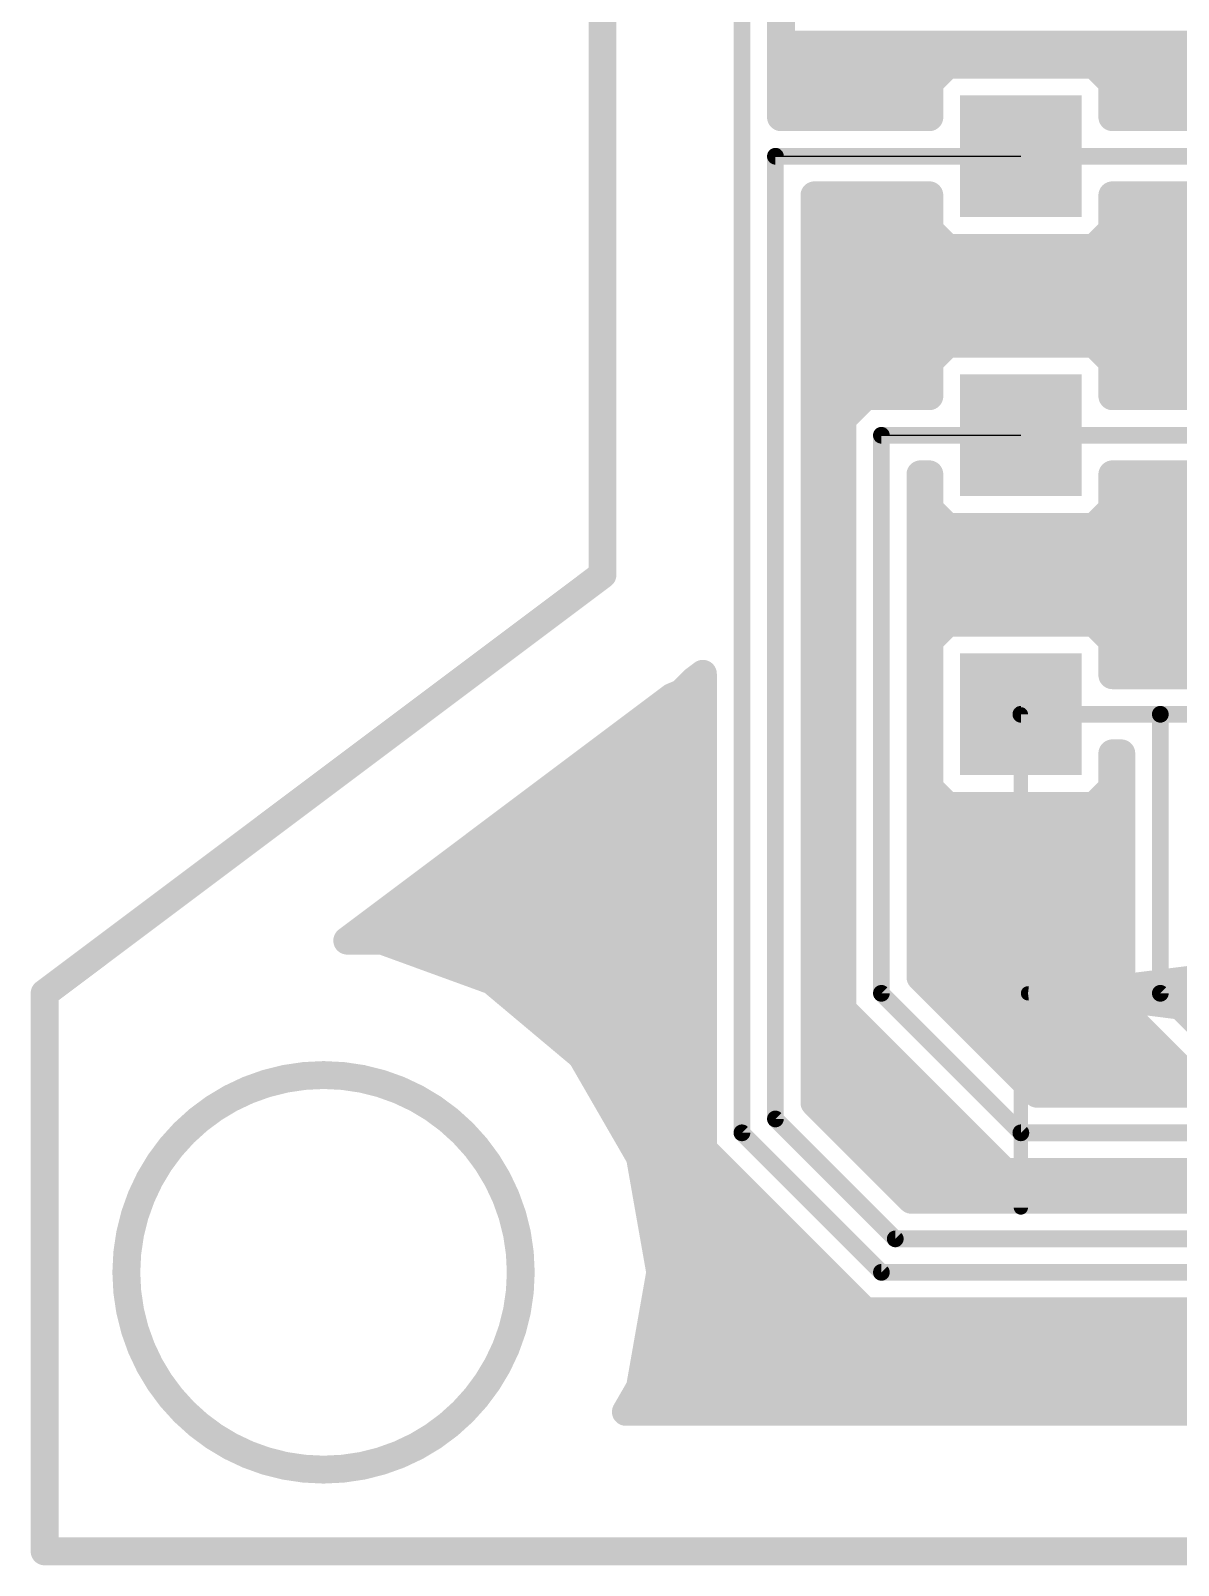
# Model space of a CAD drawing. Extents: x 0.8 to 2.76, y 1.74 to 3.8.
# Drawn here: x 0.795 to 1.206, y 1.795 to 2.345 of the extents above; entities that cross this region are included whole.
import ezdxf

# ---------------------------------------------------------------- set-up
doc = ezdxf.new("R2010")
doc.units = 0
for name, color, linetype in [('1', 14, 'CONTINUOUS'), ('17', 94, 'CONTINUOUS'), ('19', 54, 'CONTINUOUS'), ('20', 30, 'CONTINUOUS'), ('21', 250, 'CONTINUOUS')]:
    doc.layers.add(name, color=color, linetype=linetype)

# ---------------------------------------------------------------- blocks, each defined once
blk = doc.blocks.new('SQUAREP')
blk.add_solid([(-0.5, -0.5), (0.5, -0.5), (-0.5, 0.5), (0.5, 0.5)])

msp = doc.modelspace()

# ---------------------------------------------------------------- linework, layer by layer
at = {"layer": '1'}
for points, const_width in [([(1.05, 1.95), (1.05, 2.4)], 0.006), ([(1.064, 2.314), (1.064, 2.386)], 0.01), ([(1.064, 2.34), (1.40152, 2.34)], 0.01), ([(1.123633, 2.332811), (1.117189, 2.326367)], 0.01), ([(1.176367, 2.332811), (1.123633, 2.332811)], 0.01), ([(1.182811, 2.326367), (1.176367, 2.332811)], 0.01), ([(1.064, 2.33), (1.120822, 2.33)], 0.01), ([(1.179178, 2.33), (1.40152, 2.33)], 0.01), ([(1.117189, 2.326367), (1.117189, 2.314)], 0.01), ([(1.182811, 2.314), (1.182811, 2.326367)], 0.01), ([(1.064, 2.32), (1.117189, 2.32)], 0.01), ([(1.182811, 2.32), (1.40152, 2.32)], 0.01), ([(1.117189, 2.314), (1.064, 2.314)], 0.01), ([(1.40152, 2.314), (1.182811, 2.314)], 0.01), ([(1.062, 1.954971), (1.062, 2.3)], 0.006), ([(1.062, 2.3), (1.444016, 2.3)], 0.006), ([(1.076, 1.96077), (1.076, 2.286)], 0.01), ([(1.076, 2.286), (1.117189, 2.286)], 0.01), ([(1.117189, 2.286), (1.117189, 2.273633)], 0.01), ([(1.182811, 2.273633), (1.182811, 2.286)], 0.01), ([(1.182811, 2.286), (1.40152, 2.286)], 0.01), ([(1.076, 2.28), (1.117189, 2.28)], 0.01), ([(1.182811, 2.28), (1.40152, 2.28)], 0.01), ([(1.117189, 2.273633), (1.123633, 2.267189)], 0.01), ([(1.176367, 2.267189), (1.182811, 2.273633)], 0.01), ([(1.076, 2.27), (1.120821, 2.27)], 0.01), ([(1.123633, 2.267189), (1.176367, 2.267189)], 0.01), ([(1.179178, 2.27), (1.40152, 2.27)], 0.01), ([(1.076, 2.26), (1.40152, 2.26)], 0.01), ([(1.076, 2.25), (2.336, 2.25)], 0.01), ([(1.076, 2.24), (1.40152, 2.24)], 0.01), ([(1.076, 2.23), (1.120822, 2.23)], 0.01), ([(1.123633, 2.232811), (1.117189, 2.226367)], 0.01), ([(1.176367, 2.232811), (1.123633, 2.232811)], 0.01), ([(1.182811, 2.226367), (1.176367, 2.232811)], 0.01), ([(1.179178, 2.23), (1.40152, 2.23)], 0.01), ([(1.117189, 2.226367), (1.117189, 2.214)], 0.01), ([(1.182811, 2.214), (1.182811, 2.226367)], 0.01), ([(1.076, 2.22), (1.117189, 2.22)], 0.01), ([(1.182811, 2.22), (1.40152, 2.22)], 0.01), ([(1.094201, 2.214), (1.086, 2.205799)], 0.01), ([(1.117189, 2.214), (1.094201, 2.214)], 0.01), ([(1.40152, 2.214), (1.182811, 2.214)], 0.01), ([(1.076, 2.21), (1.090201, 2.21)], 0.01), ([(1.086, 2.205799), (1.086, 1.994201)], 0.01), ([(1.076, 2.2), (1.086, 2.2)], 0.01), ([(1.1, 2), (1.1, 2.2)], 0.006), ([(1.1, 2.2), (1.444016, 2.2)], 0.006), ([(1.076, 2.19), (1.086, 2.19)], 0.01), ([(1.114, 2.005799), (1.114, 2.186)], 0.01), ([(1.114, 2.186), (1.117189, 2.186)], 0.01), ([(1.117189, 2.186), (1.117189, 2.173633)], 0.01), ([(1.182811, 2.173633), (1.182811, 2.186)], 0.01), ([(1.182811, 2.186), (1.40152, 2.186)], 0.01), ([(1.076, 2.18), (1.086, 2.18)], 0.01), ([(1.114, 2.18), (1.117189, 2.18)], 0.01), ([(1.182811, 2.18), (1.40152, 2.18)], 0.01), ([(1.117189, 2.173633), (1.123633, 2.167189)], 0.01), ([(1.176367, 2.167189), (1.182811, 2.173633)], 0.01), ([(1.076, 2.17), (1.086, 2.17)], 0.01), ([(1.114, 2.17), (1.120821, 2.17)], 0.01), ([(1.179178, 2.17), (1.40152, 2.17)], 0.01), ([(1.123633, 2.167189), (1.176367, 2.167189)], 0.01), ([(1.076, 2.16), (1.086, 2.16)], 0.01), ([(1.114, 2.16), (1.40152, 2.16)], 0.01), ([(1.076, 2.15), (1.086, 2.15)], 0.01), ([(1.114, 2.15), (1.96091, 2.15)], 0.01), ([(1.076, 2.14), (1.086, 2.14)], 0.01), ([(1.114, 2.14), (1.40152, 2.14)], 0.01), ([(1.076, 2.13), (1.086, 2.13)], 0.01), ([(1.114, 2.13), (1.120822, 2.13)], 0.01), ([(1.123633, 2.132811), (1.117189, 2.126367)], 0.01), ([(1.176367, 2.132811), (1.123633, 2.132811)], 0.01), ([(1.182811, 2.126367), (1.176367, 2.132811)], 0.01), ([(1.179178, 2.13), (1.40152, 2.13)], 0.01), ([(1.117189, 2.126367), (1.117189, 2.073633)], 0.01), ([(1.182811, 2.114), (1.182811, 2.126367)], 0.01), ([(1.076, 2.12), (1.086, 2.12)], 0.01), ([(1.114, 2.12), (1.117189, 2.12)], 0.01), ([(1.182811, 2.12), (1.40152, 2.12)], 0.01), ([(1.032842, 2.112132), (1.036, 2.1145)], 0.01), ([(1.036, 2.1145), (1.036, 1.944201)], 0.01), ([(1.40152, 2.114), (1.182811, 2.114)], 0.01), ([(1.024958, 2.106218), (1.028323, 2.107612)], 0.01), ([(1.028323, 2.107612), (1.032842, 2.112132)], 0.01), ([(1.030711, 2.11), (1.036, 2.11)], 0.01), ([(1.076, 2.11), (1.086, 2.11)], 0.01), ([(1.114, 2.11), (1.117189, 2.11)], 0.01), ([(0.908502, 2.018877), (1.024958, 2.106218)], 0.01), ([(1.016666, 2.1), (1.036, 2.1)], 0.01), ([(1.076, 2.1), (1.086, 2.1)], 0.01), ([(1.114, 2.1), (1.117189, 2.1)], 0.01), ([(1.15, 2.1), (1.2, 2.1)], 0.006), ([(1.2, 2), (1.2, 2.1)], 0.006), ([(1.2, 2.1), (1.444016, 2.1)], 0.006), ([(1.003333, 2.09), (1.036, 2.09)], 0.01), ([(1.076, 2.09), (1.086, 2.09)], 0.01), ([(1.114, 2.09), (1.117189, 2.09)], 0.01), ([(1.182811, 2.073633), (1.182811, 2.086)], 0.01), ([(1.182811, 2.086), (1.186, 2.086)], 0.01), ([(1.186, 2.086), (1.186, 1.994201)], 0.01), ([(0.99, 2.08), (1.036, 2.08)], 0.01), ([(1.076, 2.08), (1.086, 2.08)], 0.01), ([(1.114, 2.08), (1.117189, 2.08)], 0.01), ([(1.182811, 2.08), (1.186, 2.08)], 0.01), ([(0.976666, 2.07), (1.036, 2.07)], 0.01), ([(1.076, 2.07), (1.086, 2.07)], 0.01), ([(1.114, 2.07), (1.120821, 2.07)], 0.01), ([(1.117189, 2.073633), (1.123633, 2.067189)], 0.01), ([(1.176367, 2.067189), (1.182811, 2.073633)], 0.01), ([(1.179178, 2.07), (1.186, 2.07)], 0.01), ([(1.123633, 2.067189), (1.176367, 2.067189)], 0.01), ([(0.963333, 2.06), (1.036, 2.06)], 0.01), ([(1.076, 2.06), (1.086, 2.06)], 0.01), ([(1.114, 2.06), (1.186, 2.06)], 0.01), ([(0.95, 2.05), (1.036, 2.05)], 0.01), ([(1.076, 2.05), (1.086, 2.05)], 0.01), ([(1.114, 2.05), (1.186, 2.05)], 0.01), ([(0.936666, 2.04), (1.036, 2.04)], 0.01), ([(1.076, 2.04), (1.086, 2.04)], 0.01), ([(1.114, 2.04), (1.186, 2.04)], 0.01), ([(0.923333, 2.03), (1.036, 2.03)], 0.01), ([(1.076, 2.03), (1.086, 2.03)], 0.01), ([(1.114, 2.03), (1.186, 2.03)], 0.01), ([(0.91, 2.02), (1.036, 2.02)], 0.01), ([(1.076, 2.02), (1.086, 2.02)], 0.01), ([(1.114, 2.02), (1.186, 2.02)], 0.01), ([(0.920961, 2.018877), (0.908502, 2.018877)], 0.01), ([(0.960355, 2.004538), (0.920961, 2.018877)], 0.01), ([(0.94535, 2.01), (1.036, 2.01)], 0.01), ([(1.076, 2.01), (1.086, 2.01)], 0.01), ([(1.114, 2.01), (1.186, 2.01)], 0.01), ([(0.992469, 1.977591), (0.960355, 2.004538)], 0.01), ([(0.960355, 2.004538), (0.960355, 2.004538)], 0.01), ([(1.155799, 1.964), (1.114, 2.005799)], 0.01), ([(0.965764, 2), (1.036, 2)], 0.01), ([(1.076, 2), (1.086, 2)], 0.01), ([(1.15, 1.95), (1.1, 2)], 0.006), ([(1.119799, 2), (1.186, 2)], 0.01), ([(1.238, 1.962), (1.2, 2)], 0.006), ([(1.086, 1.994201), (1.094201, 1.986)], 0.01), ([(1.186, 1.994201), (1.194201, 1.986)], 0.01), ([(0.977681, 1.99), (1.036, 1.99)], 0.01), ([(1.076, 1.99), (1.090201, 1.99)], 0.01), ([(1.094201, 1.986), (1.144201, 1.936)], 0.01), ([(1.129799, 1.99), (1.190201, 1.99)], 0.01), ([(1.194201, 1.986), (1.216201, 1.964)], 0.01), ([(0.989599, 1.98), (1.036, 1.98)], 0.01), ([(0.99247, 1.977591), (0.992469, 1.977591)], 0.01), ([(1.013431, 1.941285), (0.99247, 1.977591)], 0.01), ([(0.99247, 1.977591), (0.99247, 1.977591)], 0.01), ([(1.076, 1.98), (1.100201, 1.98)], 0.01), ([(1.139799, 1.98), (1.200201, 1.98)], 0.01), ([(0.996852, 1.97), (1.036, 1.97)], 0.01), ([(1.076, 1.97), (1.110201, 1.97)], 0.01), ([(1.149799, 1.97), (1.210201, 1.97)], 0.01), ([(1.216201, 1.964), (1.155799, 1.964)], 0.01), ([(1.002626, 1.96), (1.036, 1.96)], 0.01), ([(1.11077, 1.926), (1.076, 1.96077)], 0.01), ([(1.07677, 1.96), (1.120201, 1.96)], 0.01), ([(1.008399, 1.95), (1.036, 1.95)], 0.01), ([(1.1, 1.9), (1.05, 1.95)], 0.006), ([(1.104971, 1.912), (1.062, 1.954971)], 0.006), ([(1.08677, 1.95), (1.130201, 1.95)], 0.01), ([(1.95, 1.95), (1.15, 1.95)], 0.006), ([(1.036, 1.944201), (1.044201, 1.936)], 0.01), ([(1.020711, 1.9), (1.013431, 1.941285)], 0.01), ([(1.013431, 1.941285), (1.013431, 1.941285)], 0.01), ([(1.013657, 1.94), (1.040201, 1.94)], 0.01), ([(1.09677, 1.94), (1.140201, 1.94)], 0.01), ([(1.044201, 1.936), (1.094201, 1.886)], 0.01), ([(1.144201, 1.936), (1.94691, 1.936)], 0.01), ([(1.015421, 1.93), (1.050201, 1.93)], 0.01), ([(1.10677, 1.93), (1.94091, 1.93)], 0.01), ([(1.93691, 1.926), (1.11077, 1.926)], 0.01), ([(1.017184, 1.92), (1.060201, 1.92)], 0.01), ([(1.018947, 1.91), (1.070201, 1.91)], 0.01), ([(1.942709, 1.912), (1.104971, 1.912)], 0.006), ([(1.013431, 1.858715), (1.020711, 1.9)], 0.01), ([(1.020711, 1.9), (1.080201, 1.9)], 0.01), ([(2.030709, 1.9), (1.1, 1.9)], 0.006), ([(1.018947, 1.89), (1.090201, 1.89)], 0.01), ([(1.094201, 1.886), (1.971677, 1.886)], 0.01), ([(1.017184, 1.88), (1.971677, 1.88)], 0.01), ([(1.015421, 1.87), (1.974877, 1.87)], 0.01), ([(1.013657, 1.86), (2.536342, 1.86)], 0.01), ([(1.008399, 1.85), (1.013431, 1.858714)], 0.01), ([(1.013431, 1.858714), (1.013431, 1.858715)], 0.01), ([(2.541601, 1.85), (1.008399, 1.85)], 0.01), ([(1.008399, 1.85), (2.541601, 1.85)], 0.01)]:
    msp.add_lwpolyline(points, dxfattribs=dict(at, const_width=const_width))
for points, const_width in [([(1.064, 2.3425, 1), (1.064, 2.3375)], 0.005), ([(1.123633, 2.335311, 1), (1.123633, 2.330311)], 0.005), ([(1.1254, 2.331043, 1), (1.121865, 2.334579)], 0.005), ([(1.178135, 2.334579, 1), (1.1746, 2.331043)], 0.005), ([(1.176367, 2.330311, 1), (1.176367, 2.335311)], 0.005), ([(1.064, 2.3325, 1), (1.064, 2.3275)], 0.005), ([(1.120822, 2.3275, 1), (1.120822, 2.3325)], 0.005), ([(1.179178, 2.3325, 1), (1.179178, 2.3275)], 0.005), ([(1.119689, 2.326367, 1), (1.114689, 2.326367)], 0.005), ([(1.115421, 2.328135, 1), (1.118957, 2.3246)], 0.005), ([(1.185311, 2.326367, 1), (1.180311, 2.326367)], 0.005), ([(1.181043, 2.3246, 1), (1.184579, 2.328135)], 0.005), ([(1.064, 2.3225, 1), (1.064, 2.3175)], 0.005), ([(1.117189, 2.3175, 1), (1.117189, 2.3225)], 0.005), ([(1.182811, 2.3225, 1), (1.182811, 2.3175)], 0.005), ([(1.064, 2.3165, 1), (1.064, 2.3115)], 0.005), ([(1.0615, 2.314, 1), (1.0665, 2.314)], 0.005), ([(1.114689, 2.314, 1), (1.119689, 2.314)], 0.005), ([(1.117189, 2.3115, 1), (1.117189, 2.3165)], 0.005), ([(1.182811, 2.3165, 1), (1.182811, 2.3115)], 0.005), ([(1.180311, 2.314, 1), (1.185311, 2.314)], 0.005), ([(1.0635, 2.3, 1), (1.0605, 2.3)], 0.003), ([(1.062, 2.3015, 1), (1.062, 2.2985)], 0.003), ([(1.0785, 2.286, 1), (1.0735, 2.286)], 0.005), ([(1.076, 2.2885, 1), (1.076, 2.2835)], 0.005), ([(1.119689, 2.286, 1), (1.114689, 2.286)], 0.005), ([(1.117189, 2.2835, 1), (1.117189, 2.2885)], 0.005), ([(1.185311, 2.286, 1), (1.180311, 2.286)], 0.005), ([(1.182811, 2.2885, 1), (1.182811, 2.2835)], 0.005), ([(1.076, 2.2825, 1), (1.076, 2.2775)], 0.005), ([(1.117189, 2.2775, 1), (1.117189, 2.2825)], 0.005), ([(1.182811, 2.2825, 1), (1.182811, 2.2775)], 0.005), ([(1.118957, 2.2754, 1), (1.115421, 2.271865)], 0.005), ([(1.184579, 2.271865, 1), (1.181043, 2.2754)], 0.005), ([(1.076, 2.2725, 1), (1.076, 2.2675)], 0.005), ([(1.114689, 2.273633, 1), (1.119689, 2.273633)], 0.005), ([(1.120821, 2.2675, 1), (1.120821, 2.2725)], 0.005), ([(1.123633, 2.269689, 1), (1.123633, 2.264689)], 0.005), ([(1.176367, 2.264689, 1), (1.176367, 2.269689)], 0.005), ([(1.179178, 2.2725, 1), (1.179178, 2.2675)], 0.005), ([(1.180311, 2.273633, 1), (1.185311, 2.273633)], 0.005), ([(1.121865, 2.265421, 1), (1.1254, 2.268957)], 0.005), ([(1.1746, 2.268957, 1), (1.178135, 2.265421)], 0.005), ([(1.076, 2.2625, 1), (1.076, 2.2575)], 0.005), ([(1.076, 2.2525, 1), (1.076, 2.2475)], 0.005), ([(1.076, 2.2425, 1), (1.076, 2.2375)], 0.005), ([(1.076, 2.2325, 1), (1.076, 2.2275)], 0.005), ([(1.120822, 2.2275, 1), (1.120822, 2.2325)], 0.005), ([(1.123633, 2.235311, 1), (1.123633, 2.230311)], 0.005), ([(1.1254, 2.231043, 1), (1.121865, 2.234579)], 0.005), ([(1.178135, 2.234579, 1), (1.1746, 2.231043)], 0.005), ([(1.176367, 2.230311, 1), (1.176367, 2.235311)], 0.005), ([(1.179178, 2.2325, 1), (1.179178, 2.2275)], 0.005), ([(1.119689, 2.226367, 1), (1.114689, 2.226367)], 0.005), ([(1.115421, 2.228135, 1), (1.118957, 2.2246)], 0.005), ([(1.185311, 2.226367, 1), (1.180311, 2.226367)], 0.005), ([(1.181043, 2.2246, 1), (1.184579, 2.228135)], 0.005), ([(1.076, 2.2225, 1), (1.076, 2.2175)], 0.005), ([(1.117189, 2.2175, 1), (1.117189, 2.2225)], 0.005), ([(1.182811, 2.2225, 1), (1.182811, 2.2175)], 0.005), ([(1.094201, 2.2165, 1), (1.094201, 2.2115)], 0.005), ([(1.095969, 2.212232, 1), (1.092433, 2.215768)], 0.005), ([(1.114689, 2.214, 1), (1.119689, 2.214)], 0.005), ([(1.117189, 2.2115, 1), (1.117189, 2.2165)], 0.005), ([(1.182811, 2.2165, 1), (1.182811, 2.2115)], 0.005), ([(1.180311, 2.214, 1), (1.185311, 2.214)], 0.005), ([(1.076, 2.2125, 1), (1.076, 2.2075)], 0.005), ([(1.090201, 2.2075, 1), (1.090201, 2.2125)], 0.005), ([(1.0885, 2.205799, 1), (1.0835, 2.205799)], 0.005), ([(1.084232, 2.207567, 1), (1.087768, 2.204031)], 0.005), ([(1.076, 2.2025, 1), (1.076, 2.1975)], 0.005), ([(1.086, 2.1975, 1), (1.086, 2.2025)], 0.005), ([(1.1015, 2.2, 1), (1.0985, 2.2)], 0.003), ([(1.1, 2.2015, 1), (1.1, 2.1985)], 0.003), ([(1.076, 2.1925, 1), (1.076, 2.1875)], 0.005), ([(1.086, 2.1875, 1), (1.086, 2.1925)], 0.005), ([(1.1165, 2.186, 1), (1.1115, 2.186)], 0.005), ([(1.114, 2.1885, 1), (1.114, 2.1835)], 0.005), ([(1.119689, 2.186, 1), (1.114689, 2.186)], 0.005), ([(1.117189, 2.1835, 1), (1.117189, 2.1885)], 0.005), ([(1.185311, 2.186, 1), (1.180311, 2.186)], 0.005), ([(1.182811, 2.1885, 1), (1.182811, 2.1835)], 0.005), ([(1.076, 2.1825, 1), (1.076, 2.1775)], 0.005), ([(1.086, 2.1775, 1), (1.086, 2.1825)], 0.005), ([(1.114, 2.1825, 1), (1.114, 2.1775)], 0.005), ([(1.117189, 2.1775, 1), (1.117189, 2.1825)], 0.005), ([(1.182811, 2.1825, 1), (1.182811, 2.1775)], 0.005), ([(1.118957, 2.1754, 1), (1.115421, 2.171865)], 0.005), ([(1.184579, 2.171865, 1), (1.181043, 2.1754)], 0.005), ([(1.076, 2.1725, 1), (1.076, 2.1675)], 0.005), ([(1.086, 2.1675, 1), (1.086, 2.1725)], 0.005), ([(1.114, 2.1725, 1), (1.114, 2.1675)], 0.005), ([(1.114689, 2.173633, 1), (1.119689, 2.173633)], 0.005), ([(1.120821, 2.1675, 1), (1.120821, 2.1725)], 0.005), ([(1.179178, 2.1725, 1), (1.179178, 2.1675)], 0.005), ([(1.180311, 2.173633, 1), (1.185311, 2.173633)], 0.005), ([(1.123633, 2.169689, 1), (1.123633, 2.164689)], 0.005), ([(1.121865, 2.165421, 1), (1.1254, 2.168957)], 0.005), ([(1.1746, 2.168957, 1), (1.178135, 2.165421)], 0.005), ([(1.176367, 2.164689, 1), (1.176367, 2.169689)], 0.005), ([(1.076, 2.1625, 1), (1.076, 2.1575)], 0.005), ([(1.086, 2.1575, 1), (1.086, 2.1625)], 0.005), ([(1.114, 2.1625, 1), (1.114, 2.1575)], 0.005), ([(1.076, 2.1525, 1), (1.076, 2.1475)], 0.005), ([(1.086, 2.1475, 1), (1.086, 2.1525)], 0.005), ([(1.114, 2.1525, 1), (1.114, 2.1475)], 0.005), ([(1.076, 2.1425, 1), (1.076, 2.1375)], 0.005), ([(1.086, 2.1375, 1), (1.086, 2.1425)], 0.005), ([(1.114, 2.1425, 1), (1.114, 2.1375)], 0.005), ([(1.076, 2.1325, 1), (1.076, 2.1275)], 0.005), ([(1.086, 2.1275, 1), (1.086, 2.1325)], 0.005), ([(1.114, 2.1325, 1), (1.114, 2.1275)], 0.005), ([(1.120822, 2.1275, 1), (1.120822, 2.1325)], 0.005), ([(1.123633, 2.135311, 1), (1.123633, 2.130311)], 0.005), ([(1.1254, 2.131043, 1), (1.121865, 2.134579)], 0.005), ([(1.178135, 2.134579, 1), (1.1746, 2.131043)], 0.005), ([(1.176367, 2.130311, 1), (1.176367, 2.135311)], 0.005), ([(1.179178, 2.1325, 1), (1.179178, 2.1275)], 0.005), ([(1.119689, 2.126367, 1), (1.114689, 2.126367)], 0.005), ([(1.115421, 2.128135, 1), (1.118957, 2.1246)], 0.005), ([(1.185311, 2.126367, 1), (1.180311, 2.126367)], 0.005), ([(1.181043, 2.1246, 1), (1.184579, 2.128135)], 0.005), ([(1.076, 2.1225, 1), (1.076, 2.1175)], 0.005), ([(1.086, 2.1175, 1), (1.086, 2.1225)], 0.005), ([(1.114, 2.1225, 1), (1.114, 2.1175)], 0.005), ([(1.117189, 2.1175, 1), (1.117189, 2.1225)], 0.005), ([(1.182811, 2.1225, 1), (1.182811, 2.1175)], 0.005), ([(1.0385, 2.1145, 1), (1.0335, 2.1145)], 0.005), ([(1.0375, 2.1125, 1), (1.0345, 2.1165)], 0.005), ([(1.182811, 2.1165, 1), (1.182811, 2.1115)], 0.005), ([(1.029279, 2.105302, 1), (1.027366, 2.109922)], 0.005), ([(1.030711, 2.1125, 1), (1.030711, 2.1075)], 0.005), ([(1.031342, 2.114132, 1), (1.034342, 2.110132)], 0.005), ([(1.03461, 2.110364, 1), (1.031074, 2.1139)], 0.005), ([(1.036, 2.1075, 1), (1.036, 2.1125)], 0.005), ([(1.076, 2.1125, 1), (1.076, 2.1075)], 0.005), ([(1.086, 2.1075, 1), (1.086, 2.1125)], 0.005), ([(1.114, 2.1125, 1), (1.114, 2.1075)], 0.005), ([(1.117189, 2.1075, 1), (1.117189, 2.1125)], 0.005), ([(1.180311, 2.114, 1), (1.185311, 2.114)], 0.005), ([(1.024001, 2.108528, 1), (1.025914, 2.103909)], 0.005), ([(1.026458, 2.104218, 1), (1.023458, 2.108218)], 0.005), ([(1.026555, 2.10938, 1), (1.030091, 2.105844)], 0.005), ([(1.016666, 2.1025, 1), (1.016666, 2.0975)], 0.005), ([(1.036, 2.0975, 1), (1.036, 2.1025)], 0.005), ([(1.076, 2.1025, 1), (1.076, 2.0975)], 0.005), ([(1.086, 2.0975, 1), (1.086, 2.1025)], 0.005), ([(1.114, 2.1025, 1), (1.114, 2.0975)], 0.005), ([(1.117189, 2.0975, 1), (1.117189, 2.1025)], 0.005), ([(1.15, 2.1015, 1), (1.15, 2.0985)], 0.003), ([(1.2015, 2.1, 1), (1.1985, 2.1)], 0.003), ([(1.2, 2.1015, 1), (1.2, 2.0985)], 0.003), ([(1.2, 2.0985, 1), (1.2, 2.1015)], 0.003), ([(1.003333, 2.0925, 1), (1.003333, 2.0875)], 0.005), ([(1.036, 2.0875, 1), (1.036, 2.0925)], 0.005), ([(1.076, 2.0925, 1), (1.076, 2.0875)], 0.005), ([(1.086, 2.0875, 1), (1.086, 2.0925)], 0.005), ([(1.114, 2.0925, 1), (1.114, 2.0875)], 0.005), ([(1.117189, 2.0875, 1), (1.117189, 2.0925)], 0.005), ([(1.185311, 2.086, 1), (1.180311, 2.086)], 0.005), ([(1.182811, 2.0885, 1), (1.182811, 2.0835)], 0.005), ([(1.1885, 2.086, 1), (1.1835, 2.086)], 0.005), ([(1.186, 2.0835, 1), (1.186, 2.0885)], 0.005), ([(0.99, 2.0825, 1), (0.99, 2.0775)], 0.005), ([(1.036, 2.0775, 1), (1.036, 2.0825)], 0.005), ([(1.076, 2.0825, 1), (1.076, 2.0775)], 0.005), ([(1.086, 2.0775, 1), (1.086, 2.0825)], 0.005), ([(1.114, 2.0825, 1), (1.114, 2.0775)], 0.005), ([(1.117189, 2.0775, 1), (1.117189, 2.0825)], 0.005), ([(1.182811, 2.0825, 1), (1.182811, 2.0775)], 0.005), ([(1.186, 2.0775, 1), (1.186, 2.0825)], 0.005), ([(0.976666, 2.0725, 1), (0.976666, 2.0675)], 0.005), ([(1.036, 2.0675, 1), (1.036, 2.0725)], 0.005), ([(1.076, 2.0725, 1), (1.076, 2.0675)], 0.005), ([(1.086, 2.0675, 1), (1.086, 2.0725)], 0.005), ([(1.114, 2.0725, 1), (1.114, 2.0675)], 0.005), ([(1.118957, 2.0754, 1), (1.115421, 2.071865)], 0.005), ([(1.114689, 2.073633, 1), (1.119689, 2.073633)], 0.005), ([(1.120821, 2.0675, 1), (1.120821, 2.0725)], 0.005), ([(1.179178, 2.0725, 1), (1.179178, 2.0675)], 0.005), ([(1.180311, 2.073633, 1), (1.185311, 2.073633)], 0.005), ([(1.184579, 2.071865, 1), (1.181043, 2.0754)], 0.005), ([(1.186, 2.0675, 1), (1.186, 2.0725)], 0.005), ([(1.123633, 2.069689, 1), (1.123633, 2.064689)], 0.005), ([(1.121865, 2.065421, 1), (1.1254, 2.068957)], 0.005), ([(1.1746, 2.068957, 1), (1.178135, 2.065421)], 0.005), ([(1.176367, 2.064689, 1), (1.176367, 2.069689)], 0.005), ([(0.963333, 2.0625, 1), (0.963333, 2.0575)], 0.005), ([(1.036, 2.0575, 1), (1.036, 2.0625)], 0.005), ([(1.076, 2.0625, 1), (1.076, 2.0575)], 0.005), ([(1.086, 2.0575, 1), (1.086, 2.0625)], 0.005), ([(1.114, 2.0625, 1), (1.114, 2.0575)], 0.005), ([(1.186, 2.0575, 1), (1.186, 2.0625)], 0.005), ([(0.95, 2.0525, 1), (0.95, 2.0475)], 0.005), ([(1.036, 2.0475, 1), (1.036, 2.0525)], 0.005), ([(1.076, 2.0525, 1), (1.076, 2.0475)], 0.005), ([(1.086, 2.0475, 1), (1.086, 2.0525)], 0.005), ([(1.114, 2.0525, 1), (1.114, 2.0475)], 0.005), ([(1.186, 2.0475, 1), (1.186, 2.0525)], 0.005), ([(0.936666, 2.0425, 1), (0.936666, 2.0375)], 0.005), ([(1.036, 2.0375, 1), (1.036, 2.0425)], 0.005), ([(1.076, 2.0425, 1), (1.076, 2.0375)], 0.005), ([(1.086, 2.0375, 1), (1.086, 2.0425)], 0.005), ([(1.114, 2.0425, 1), (1.114, 2.0375)], 0.005), ([(1.186, 2.0375, 1), (1.186, 2.0425)], 0.005), ([(0.923333, 2.0325, 1), (0.923333, 2.0275)], 0.005), ([(1.036, 2.0275, 1), (1.036, 2.0325)], 0.005), ([(1.076, 2.0325, 1), (1.076, 2.0275)], 0.005), ([(1.086, 2.0275, 1), (1.086, 2.0325)], 0.005), ([(1.114, 2.0325, 1), (1.114, 2.0275)], 0.005), ([(1.186, 2.0275, 1), (1.186, 2.0325)], 0.005), ([(0.91, 2.0225, 1), (0.91, 2.0175)], 0.005), ([(1.036, 2.0175, 1), (1.036, 2.0225)], 0.005), ([(1.076, 2.0225, 1), (1.076, 2.0175)], 0.005), ([(1.086, 2.0175, 1), (1.086, 2.0225)], 0.005), ([(1.114, 2.0225, 1), (1.114, 2.0175)], 0.005), ([(1.186, 2.0175, 1), (1.186, 2.0225)], 0.005), ([(0.908502, 2.021377, 1), (0.908502, 2.016377)], 0.005), ([(0.907002, 2.020877, 1), (0.910002, 2.016877)], 0.005), ([(0.921816, 2.021226, 1), (0.920106, 2.016527)], 0.005), ([(0.920961, 2.016377, 1), (0.920961, 2.021377)], 0.005), ([(0.94535, 2.0125, 1), (0.94535, 2.0075)], 0.005), ([(1.036, 2.0075, 1), (1.036, 2.0125)], 0.005), ([(1.076, 2.0125, 1), (1.076, 2.0075)], 0.005), ([(1.086, 2.0075, 1), (1.086, 2.0125)], 0.005), ([(1.114, 2.0125, 1), (1.114, 2.0075)], 0.005), ([(1.186, 2.0075, 1), (1.186, 2.0125)], 0.005), ([(0.961962, 2.006453, 1), (0.958748, 2.002623)], 0.005), ([(0.960355, 2.007038, 1), (0.960355, 2.002038)], 0.005), ([(0.9595, 2.002189, 1), (0.96121, 2.006888)], 0.005), ([(0.960355, 2.002038, 1), (0.960355, 2.007038)], 0.005), ([(1.115768, 2.007567, 1), (1.112232, 2.004031)], 0.005), ([(1.1115, 2.005799, 1), (1.1165, 2.005799)], 0.005), ([(0.965764, 2.0025, 1), (0.965764, 1.9975)], 0.005), ([(1.036, 1.9975, 1), (1.036, 2.0025)], 0.005), ([(1.076, 2.0025, 1), (1.076, 1.9975)], 0.005), ([(1.086, 1.9975, 1), (1.086, 2.0025)], 0.005), ([(1.101061, 2.001061, 1), (1.098939, 1.998939)], 0.003), ([(1.119799, 2.0025, 1), (1.119799, 1.9975)], 0.005), ([(1.186, 1.9975, 1), (1.186, 2.0025)], 0.005), ([(1.201061, 2.001061, 1), (1.198939, 1.998939)], 0.003), ([(1.087768, 1.995969, 1), (1.084232, 1.992433)], 0.005), ([(1.0835, 1.994201, 1), (1.0885, 1.994201)], 0.005), ([(1.0985, 2, 1), (1.1015, 2)], 0.003), ([(1.187768, 1.995969, 1), (1.184232, 1.992433)], 0.005), ([(1.1835, 1.994201, 1), (1.1885, 1.994201)], 0.005), ([(1.1985, 2, 1), (1.2015, 2)], 0.003), ([(0.977681, 1.9925, 1), (0.977681, 1.9875)], 0.005), ([(1.036, 1.9875, 1), (1.036, 1.9925)], 0.005), ([(1.076, 1.9925, 1), (1.076, 1.9875)], 0.005), ([(1.090201, 1.9875, 1), (1.090201, 1.9925)], 0.005), ([(1.095969, 1.987768, 1), (1.092433, 1.984232)], 0.005), ([(1.129799, 1.9925, 1), (1.129799, 1.9875)], 0.005), ([(1.190201, 1.9875, 1), (1.190201, 1.9925)], 0.005), ([(1.195969, 1.987768, 1), (1.192433, 1.984232)], 0.005), ([(1.092433, 1.984232, 1), (1.095969, 1.987768)], 0.005), ([(1.192433, 1.984232, 1), (1.195969, 1.987768)], 0.005), ([(0.989599, 1.9825, 1), (0.989599, 1.9775)], 0.005), ([(0.992469, 1.980091, 1), (0.992469, 1.975091)], 0.005), ([(0.994635, 1.978841, 1), (0.990305, 1.976341)], 0.005), ([(0.99497, 1.977591, 1), (0.98997, 1.977591)], 0.005), ([(0.98997, 1.977591, 1), (0.99497, 1.977591)], 0.005), ([(0.990863, 1.975676, 1), (0.994076, 1.979506)], 0.005), ([(0.99247, 1.975091, 1), (0.99247, 1.980091)], 0.005), ([(1.036, 1.9775, 1), (1.036, 1.9825)], 0.005), ([(1.076, 1.9825, 1), (1.076, 1.9775)], 0.005), ([(1.100201, 1.9775, 1), (1.100201, 1.9825)], 0.005), ([(1.139799, 1.9825, 1), (1.139799, 1.9775)], 0.005), ([(1.200201, 1.9775, 1), (1.200201, 1.9825)], 0.005), ([(0.996852, 1.9725, 1), (0.996852, 1.9675)], 0.005), ([(1.036, 1.9675, 1), (1.036, 1.9725)], 0.005), ([(1.076, 1.9725, 1), (1.076, 1.9675)], 0.005), ([(1.110201, 1.9675, 1), (1.110201, 1.9725)], 0.005), ([(1.149799, 1.9725, 1), (1.149799, 1.9675)], 0.005), ([(1.155799, 1.9665, 1), (1.155799, 1.9615)], 0.005), ([(1.002626, 1.9625, 1), (1.002626, 1.9575)], 0.005), ([(1.036, 1.9575, 1), (1.036, 1.9625)], 0.005), ([(1.077768, 1.962537, 1), (1.074232, 1.959002)], 0.005), ([(1.07677, 1.9625, 1), (1.07677, 1.9575)], 0.005), ([(1.120201, 1.9575, 1), (1.120201, 1.9625)], 0.005), ([(1.154031, 1.962232, 1), (1.157567, 1.965768)], 0.005), ([(1.0735, 1.96077, 1), (1.0785, 1.96077)], 0.005), ([(1.008399, 1.9525, 1), (1.008399, 1.9475)], 0.005), ([(1.036, 1.9475, 1), (1.036, 1.9525)], 0.005), ([(1.051061, 1.951061, 1), (1.048939, 1.948939)], 0.003), ([(1.063061, 1.956031, 1), (1.060939, 1.95391)], 0.003), ([(1.0605, 1.954971, 1), (1.0635, 1.954971)], 0.003), ([(1.08677, 1.9525, 1), (1.08677, 1.9475)], 0.005), ([(1.130201, 1.9475, 1), (1.130201, 1.9525)], 0.005), ([(1.15, 1.9515, 1), (1.15, 1.9485)], 0.003), ([(1.148939, 1.948939, 1), (1.151061, 1.951061)], 0.003), ([(1.037768, 1.945969, 1), (1.034232, 1.942433)], 0.005), ([(1.0485, 1.95, 1), (1.0515, 1.95)], 0.003), ([(1.015893, 1.941719, 1), (1.010969, 1.940851)], 0.005), ([(1.015931, 1.941285, 1), (1.010931, 1.941285)], 0.005), ([(1.010931, 1.941285, 1), (1.015931, 1.941285)], 0.005), ([(1.013657, 1.9425, 1), (1.013657, 1.9375)], 0.005), ([(1.011266, 1.940035, 1), (1.015596, 1.942535)], 0.005), ([(1.0335, 1.944201, 1), (1.0385, 1.944201)], 0.005), ([(1.040201, 1.9375, 1), (1.040201, 1.9425)], 0.005), ([(1.09677, 1.9425, 1), (1.09677, 1.9375)], 0.005), ([(1.140201, 1.9375, 1), (1.140201, 1.9425)], 0.005), ([(1.045969, 1.937768, 1), (1.042433, 1.934232)], 0.005), ([(1.042433, 1.934232, 1), (1.045969, 1.937768)], 0.005), ([(1.144201, 1.9385, 1), (1.144201, 1.9335)], 0.005), ([(1.142433, 1.934232, 1), (1.145969, 1.937768)], 0.005), ([(1.015421, 1.9325, 1), (1.015421, 1.9275)], 0.005), ([(1.050201, 1.9275, 1), (1.050201, 1.9325)], 0.005), ([(1.10677, 1.9325, 1), (1.10677, 1.9275)], 0.005), ([(1.11077, 1.9285, 1), (1.11077, 1.9235)], 0.005), ([(1.017184, 1.9225, 1), (1.017184, 1.9175)], 0.005), ([(1.060201, 1.9175, 1), (1.060201, 1.9225)], 0.005), ([(1.109002, 1.924232, 1), (1.112537, 1.927768)], 0.005), ([(1.018947, 1.9125, 1), (1.018947, 1.9075)], 0.005), ([(1.070201, 1.9075, 1), (1.070201, 1.9125)], 0.005), ([(1.104971, 1.9135, 1), (1.104971, 1.9105)], 0.003), ([(1.10391, 1.910939, 1), (1.106031, 1.913061)], 0.003), ([(1.020711, 1.9025, 1), (1.020711, 1.8975)], 0.005), ([(1.023173, 1.899566, 1), (1.018248, 1.900434)], 0.005), ([(1.080201, 1.8975, 1), (1.080201, 1.9025)], 0.005), ([(1.1, 1.9015, 1), (1.1, 1.8985)], 0.003), ([(1.018248, 1.899566, 1), (1.023173, 1.900434)], 0.005), ([(1.098939, 1.898939, 1), (1.101061, 1.901061)], 0.003), ([(1.018947, 1.8925, 1), (1.018947, 1.8875)], 0.005), ([(1.090201, 1.8875, 1), (1.090201, 1.8925)], 0.005), ([(1.094201, 1.8885, 1), (1.094201, 1.8835)], 0.005), ([(1.092433, 1.884232, 1), (1.095969, 1.887768)], 0.005), ([(1.017184, 1.8825, 1), (1.017184, 1.8775)], 0.005), ([(1.015421, 1.8725, 1), (1.015421, 1.8675)], 0.005), ([(1.013657, 1.8625, 1), (1.013657, 1.8575)], 0.005), ([(1.015931, 1.858715, 1), (1.010931, 1.858715)], 0.005), ([(1.010969, 1.859149, 1), (1.015893, 1.85828)], 0.005), ([(1.010931, 1.858714, 1), (1.015931, 1.858714)], 0.005), ([(1.015596, 1.857464, 1), (1.011266, 1.859964)], 0.005), ([(1.008399, 1.8525, 1), (1.008399, 1.8475)], 0.005), ([(1.008399, 1.8525, 1), (1.008399, 1.8475)], 0.005), ([(1.006234, 1.85125, 1), (1.010564, 1.84875)], 0.005)]:
    msp.add_lwpolyline(points, format="xyb", dxfattribs=dict(at, const_width=const_width))
at = {"layer": '19'}
for p, q in [((1.062, 2.3), (1.15, 2.3)), ((1.1, 2.2), (1.15, 2.2))]:
    msp.add_line(p, q, dxfattribs=at)
at = {"layer": '20', "const_width": 0.01}
for points in [[(1, 3.4), (1, 2.15)], [(1, 2.15), (0.8, 2)], [(0.8, 2), (0.8, 1.8)], [(0.8, 1.8), (2.75, 1.8)]]:
    msp.add_lwpolyline(points, dxfattribs=at)
at = {"layer": '20'}
for points, const_width in [([(0.9975, 2.15, 1), (1.0025, 2.15)], 0.005), ([(1.0015, 2.148, 1), (0.9985, 2.152)], 0.005), ([(0.8025, 2, 1), (0.7975, 2)], 0.005), ([(0.7985, 2.002, 1), (0.8015, 1.998)], 0.005), ([(0.9, 1.829289, 1), (0.9, 1.970711, 1), (0.9, 1.829289)], 0.01), ([(0.8, 1.8025, 1), (0.8, 1.7975)], 0.005), ([(0.7975, 1.8, 1), (0.8025, 1.8)], 0.005)]:
    msp.add_lwpolyline(points, format="xyb", dxfattribs=dict(at, const_width=const_width))
at = {"layer": '21', "const_width": 0.002559}
for points in [[(1.15128, 2.1, 1), (1.14872, 2.1)], [(1.152719, 2.00127, 1), (1.152399, 1.99873)], [(1.152559, 2.00128, 1), (1.152559, 1.99872)], [(1.152399, 2.00127, 1), (1.152719, 1.99873)], [(1.152625, 2.001278, 1), (1.152494, 1.998722)], [(1.15269, 2.001273, 1), (1.152429, 1.998727)], [(1.152494, 2.001278, 1), (1.152625, 1.998722)], [(1.152429, 2.001273, 1), (1.15269, 1.998727)], [(1.14872, 1.923228, 1), (1.15128, 1.923228)]]:
    msp.add_lwpolyline(points, format="xyb", dxfattribs=at)
at = {"layer": '21', "const_width": 0.005118}
for points in [[(1.15, 2.1), (1.15, 1.923228)], [(1.252362, 2.012569), (1.152559, 2)], [(1.252362, 2.010236), (1.152559, 2)], [(1.252362, 2.005118), (1.152559, 2)], [(1.847441, 2), (1.152559, 2)], [(1.152559, 2), (1.252362, 1.987431)], [(1.152559, 2), (1.252362, 1.994882)], [(1.152559, 2), (1.252362, 1.989764)]]:
    msp.add_lwpolyline(points, dxfattribs=at)

# ---------------------------------------------------------------- block references
at = {"layer": '17', "xscale": 0.043622, "yscale": 0.043622, "rotation": 180}
for p in [(1.15, 2.3), (1.15, 2.3), (1.15, 2.2), (1.15, 2.2), (1.15, 2.1), (1.15, 2.1)]:
    msp.add_blockref('SQUAREP', p, dxfattribs=at)

doc.saveas('drawing.dxf')
